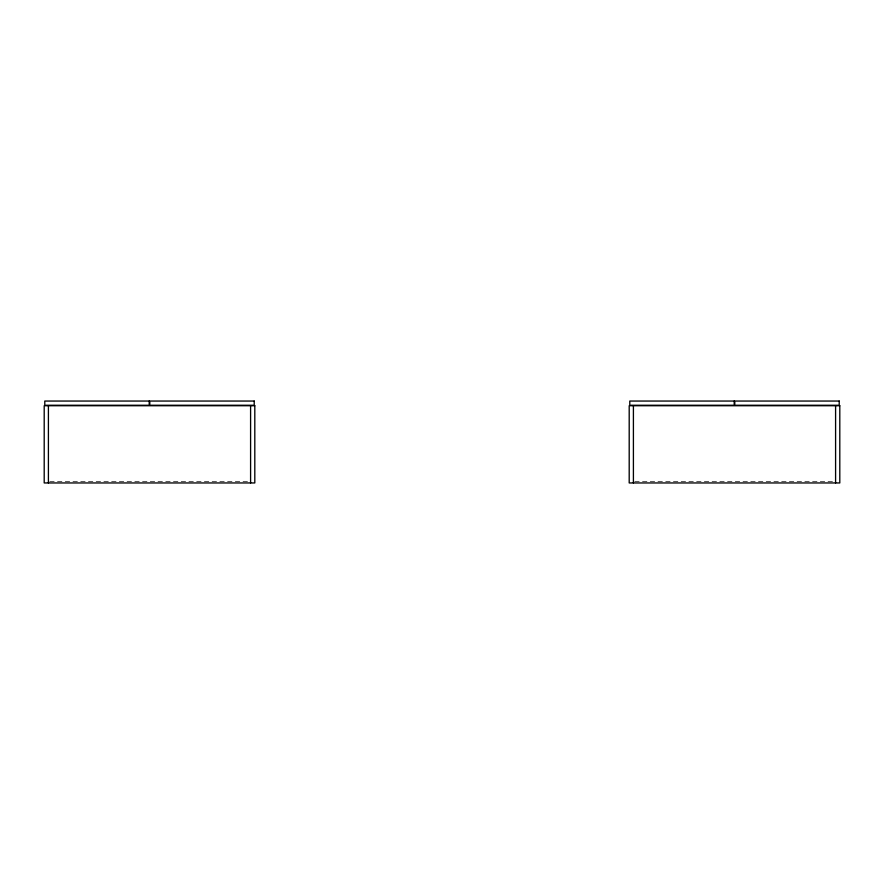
<?xml version="1.0" encoding="UTF-8"?>
<svg xmlns="http://www.w3.org/2000/svg" width="884" height="884" viewBox="0 0 884 884"><rect width="100%" height="100%" fill="white"/><g stroke="black" fill="none" stroke-linecap="round" stroke-linejoin="round"><path stroke-width="0.66" stroke-dasharray="4.42 3.31" d="M49.791 481.548L249.211 481.548M634.789 481.548L834.209 481.548"/><path stroke-width="1.33" d="M835.59 405.734L835.59 482.951M633.408 405.734L633.408 482.951M250.592 405.734L250.592 482.951M48.41 405.734L48.41 482.951M149.208 401.049L44.786 401.049L44.786 405.259L149.208 405.259L149.208 401.049M254.216 401.049L149.794 401.049L149.794 405.259L254.216 405.259L254.216 401.049M734.206 401.049L629.784 401.049L629.784 405.259L734.206 405.259L734.206 401.049M839.214 401.049L734.792 401.049L734.792 405.259L839.214 405.259L839.214 401.049M254.802 405.734L44.2 405.734L44.2 482.951L254.802 482.951L254.802 405.734M839.8 405.734L629.198 405.734L629.198 482.951L839.8 482.951L839.8 405.734"/></g></svg>
